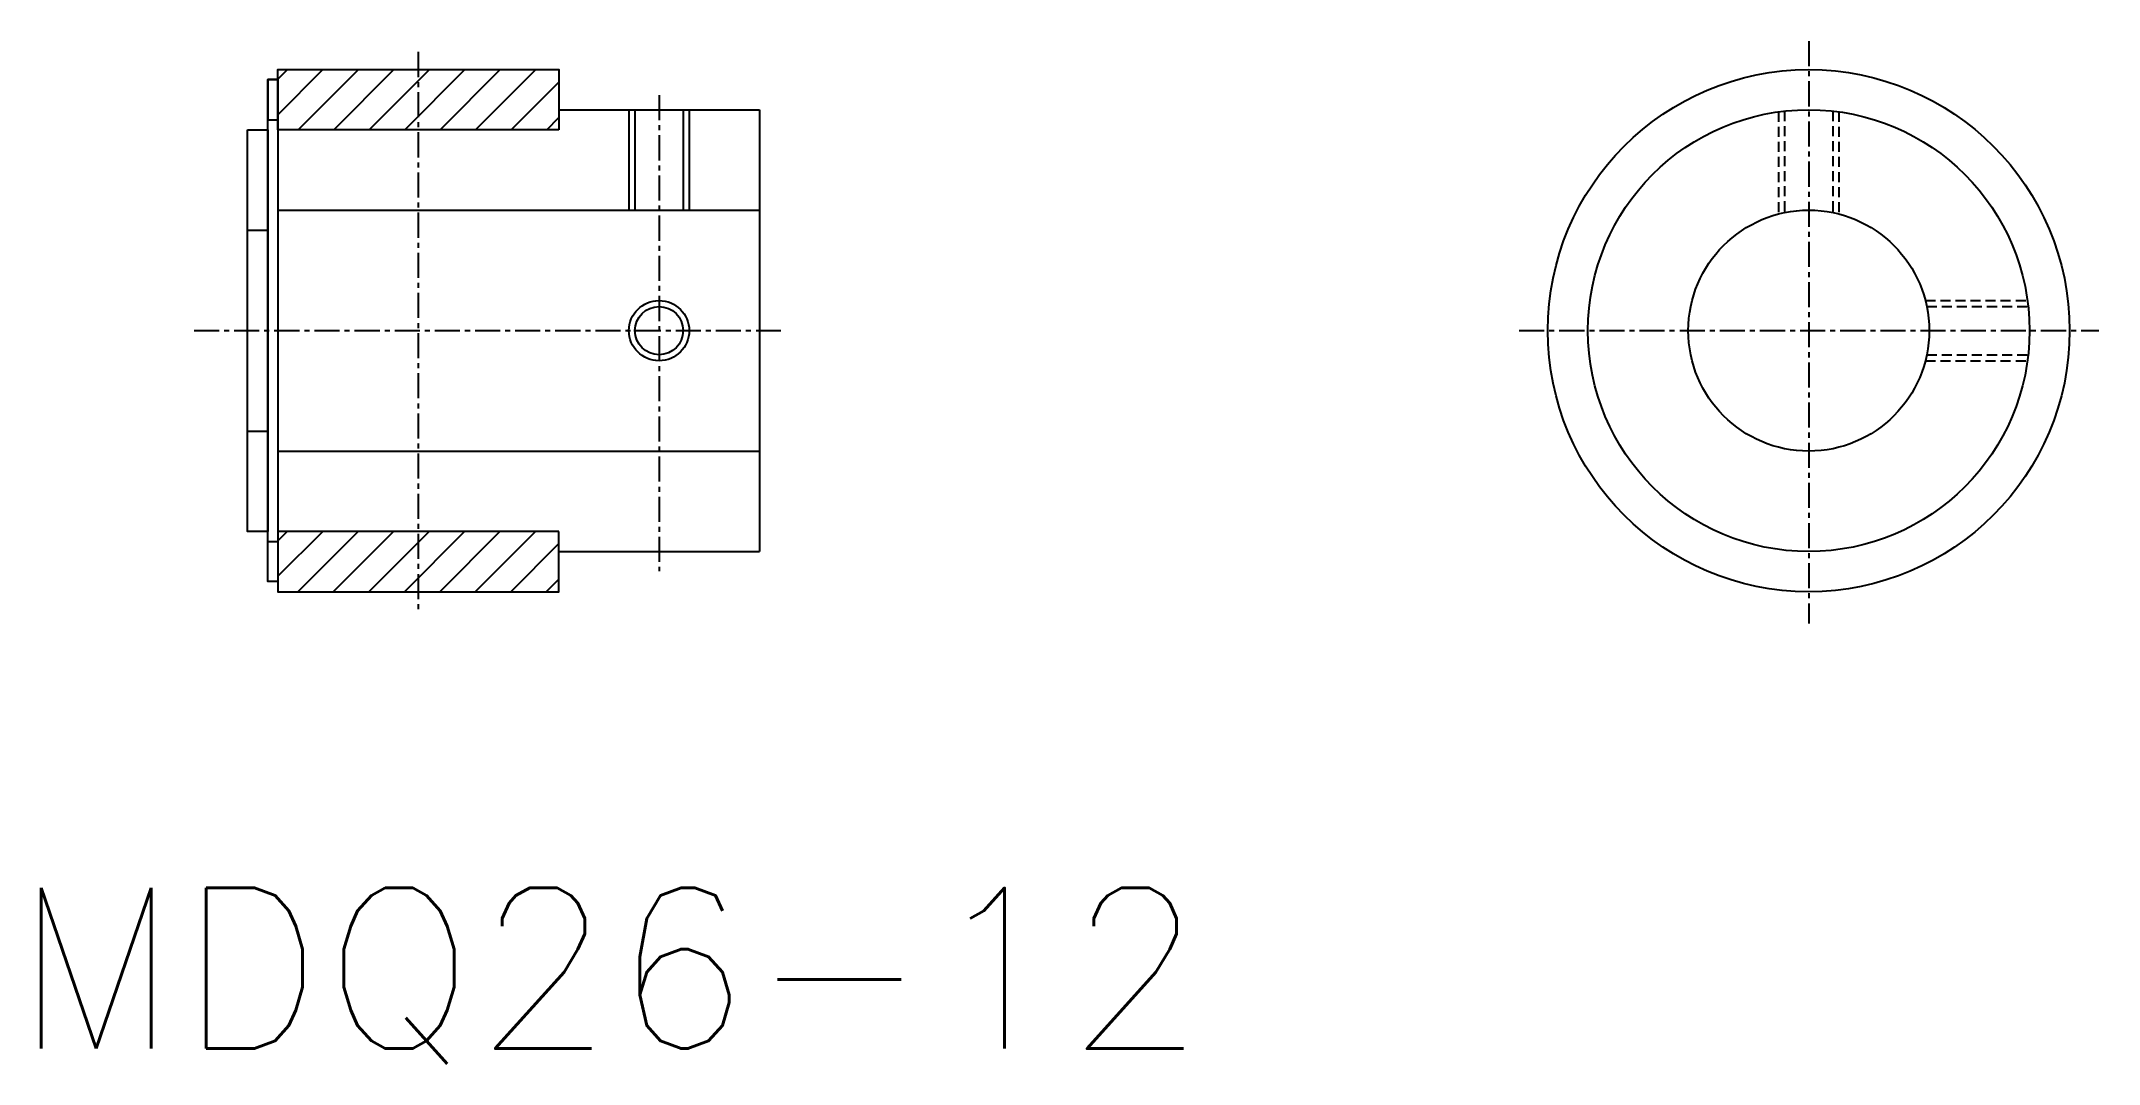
# Model space of a CAD drawing. Extents: x -11 to 91, y 1 to 52.
import ezdxf

# ---------------------------------------------------------------- set-up
doc = ezdxf.new("R2010")
doc.units = 0
doc.linetypes.add('CENTER', pattern=[2, 1.25, -0.25, 0.25, -0.25])
doc.linetypes.add('DASHED', pattern=[0.75, 0.5, -0.25])
doc.layers.get('0').update_dxf_attribs({"linetype": 'CONTINUOUS'})
doc.layers.add('CENTER', color=1, linetype='CENTER')
doc.styles.get("Standard").update_dxf_attribs({"font": 'txt.shx', "bigfont": 'bigfont.shx'})

# ---------------------------------------------------------------- blocks, each defined once
blk = doc.blocks.new('*X80')
at = {"color": 0, "linetype": 'CONTINUOUS'}
for p, q in [((0.34, 48.07), (2.59, 50.32)), ((0.34, 49.84), (0.83, 50.32)), ((1.36, 47.32), (4.36, 50.32)), ((3.13, 47.32), (6.13, 50.32)), ((4.9, 47.32), (7.9, 50.32)), ((6.67, 47.32), (9.67, 50.32)), ((8.43, 47.32), (11.43, 50.32)), ((10.2, 47.32), (13.2, 50.32)), ((11.97, 47.32), (14.34, 49.7)), ((13.74, 47.32), (14.34, 47.93)), ((0.34, 25.09), (2.58, 27.32)), ((0.34, 26.86), (0.81, 27.32)), ((1.34, 24.32), (4.34, 27.32)), ((3.11, 24.32), (6.11, 27.32)), ((4.88, 24.32), (7.88, 27.32)), ((6.65, 24.32), (9.65, 27.32)), ((8.41, 24.32), (11.41, 27.32)), ((10.18, 24.32), (13.18, 27.32)), ((11.95, 24.32), (14.34, 26.72)), ((13.72, 24.32), (14.34, 24.95))]:
    blk.add_line(p, q, dxfattribs=at)

msp = doc.modelspace()

# ---------------------------------------------------------------- linework, layer by layer
at = {"color": 7, "linetype": 'CONTINUOUS'}
for p, q in [((0.34, 50.32), (10.34, 50.32)), ((14.34, 48.32), (24.34, 48.32)), ((18.14, 48.32), (18.14, 43.32)), ((20.54, 48.32), (20.54, 43.32)), ((24.34, 48.32), (24.34, 26.32)), ((0.34, 46.82), (0.34, 26.32)), ((0.34, 43.32), (24.34, 43.32)), ((-1.16, 42.32), (-0.16, 42.32)), ((-1.16, 32.32), (-0.16, 32.32)), ((0.34, 31.32), (24.34, 31.32)), ((-1.16, 27.82), (-1.16, 27.82)), ((-0.16, 27.32), (-1.16, 27.32)), ((14.34, 26.32), (24.34, 26.32)), ((0.34, 24.32), (10.34, 24.32))]:
    msp.add_line(p, q, dxfattribs=at)
at = {"color": 3, "linetype": 'CONTINUOUS'}
for p, q in [((17.84, 48.32), (17.84, 43.32)), ((20.84, 48.32), (20.84, 43.32))]:
    msp.add_line(p, q, dxfattribs=at)
at = {"color": 3, "linetype": 'DASHED'}
for p, q in [((75.12, 48.22), (75.12, 43.13)), ((75.42, 48.26), (75.42, 43.2)), ((77.82, 48.26), (77.82, 43.2)), ((78.12, 48.22), (78.12, 43.13)), ((82.43, 38.82), (87.52, 38.82)), ((82.5, 38.52), (87.56, 38.52)), ((82.5, 36.12), (87.56, 36.12)), ((82.43, 35.82), (87.52, 35.82))]:
    msp.add_line(p, q, dxfattribs=at)
at = {"color": 7, "linetype": 'CONTINUOUS'}
for points in [[(14.34, 47.32), (0.34, 47.32), (0.34, 50.32), (14.34, 50.32)], [(-0.16, 49.82), (0.34, 49.82), (0.34, 24.82), (-0.16, 24.82)], [(-0.16, 47.82), (0.34, 47.82), (0.34, 49.82), (-0.16, 49.82)], [(-1.16, 47.32), (-0.16, 47.32), (-0.16, 27.32), (-1.16, 27.32)], [(-0.16, 26.82), (0.34, 26.82), (0.34, 24.82), (-0.16, 24.82)], [(14.34, 27.32), (0.34, 27.32), (0.34, 24.32), (14.34, 24.32)]]:
    msp.add_lwpolyline(points, close=True, dxfattribs=at)
for centre, radius in [((76.62, 37.32), 13), ((76.62, 37.32), 11), ((76.62, 37.32), 6), ((19.34, 37.32), 1.2)]:
    msp.add_circle(centre, radius, dxfattribs=at)
at = {"color": 3, "linetype": 'CONTINUOUS'}
msp.add_circle((19.34, 37.32), 1.5, dxfattribs=at)
at = {"layer": 'CENTER', "color": 1, "linetype": 'CENTER'}
for p, q in [((76.62, 51.74), (76.62, 22.73)), ((7.34, 51.2), (7.34, 23.45)), ((19.34, 49.05), (19.34, 25.34)), ((-3.83, 37.32), (25.4, 37.32)), ((62.19, 37.32), (91.07, 37.32))]:
    msp.add_line(p, q, dxfattribs=at)

# ---------------------------------------------------------------- block references
at = {"color": 3, "linetype": 'CONTINUOUS'}
msp.add_blockref('*X80', (0, 0), dxfattribs=at)

# ---------------------------------------------------------------- texts
at = {"color": 7, "linetype": 'CONTINUOUS'}
msp.add_text('MDQ26-12', height=8, dxfattribs=at).set_placement((-12.82, 1.57))

doc.saveas('drawing.dxf')
